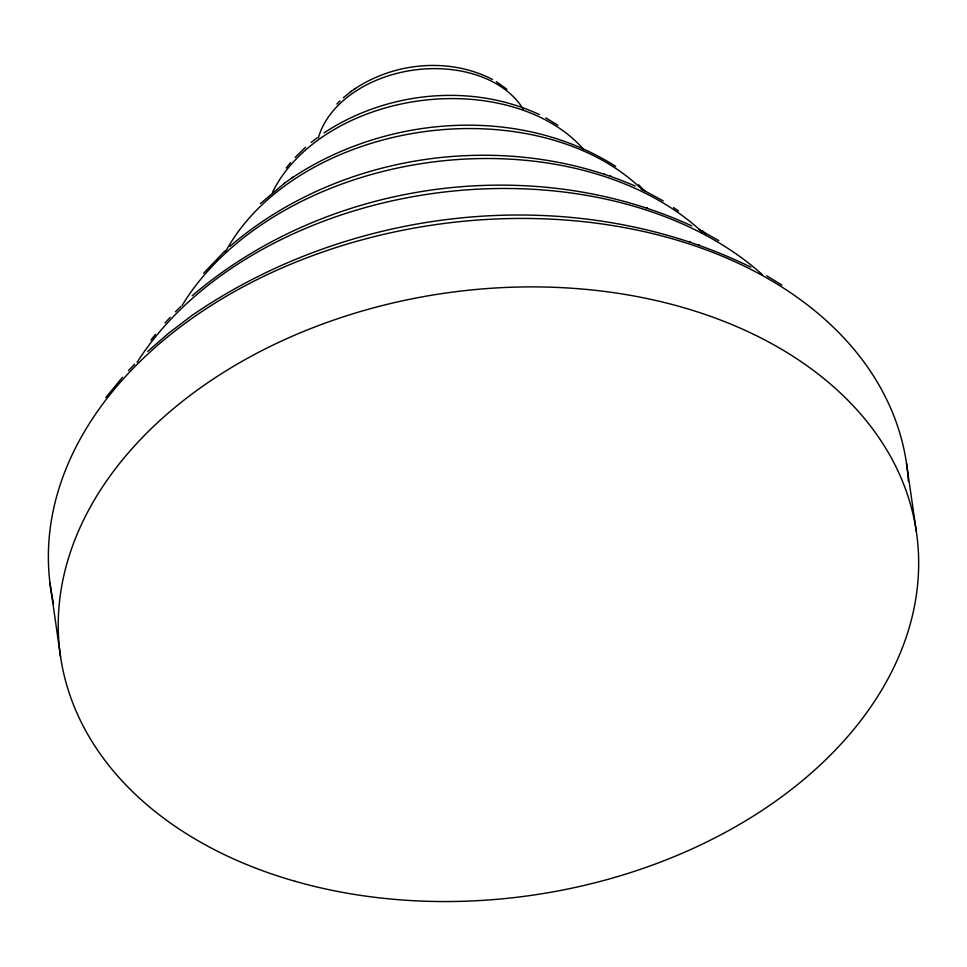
<?xml version="1.0" encoding="UTF-8"?>
<svg xmlns="http://www.w3.org/2000/svg" width="967" height="967" viewBox="0 0 967 967"><rect width="100%" height="100%" fill="white"/><g stroke="black" fill="none" stroke-linecap="round" stroke-linejoin="round"><path stroke-width="1.45" d="M105.85 397.485L122.483 377.239M150.937 340.118L155.469 334.316M286.208 168.016L290.523 162.613M203.626 273.262L225.226 250.61M165.067 322.918L170.144 317.333M128.466 370.663L134.643 364.172M336.879 104.025L339.985 100.846M295.189 157.355L305.524 147.262M175.402 311.821L180.829 306.394M260.401 203.614L284.479 183.234M147.637 351.48L168.609 333.228L191.248 315.991M229.977 246.283C339.018 152.713 503.71 128.829 635.174 186.063M192.203 295.781C326.773 180.72 530.919 151.855 691.84 225.94M343.285 97.764L351.263 91.345M311.156 142.475L317.079 137.858M354.333 89.169C394.282 62.311 449.425 57.077 492.541 79.512M292.264 177.698C386.184 115.424 518.88 104.666 615.725 166.409M350.477 91.913L355.07 88.638M283.694 183.79L292.989 177.166M192.01 315.447C352.399 204.968 574.483 180.817 750.851 267.158M324.03 132.902C386.486 91.66 471.026 82.715 539.368 114.577M609.899 175.849L610.806 176.163M603.601 173.673L604.46 173.975M646.536 207.591L647.407 207.893M689.483 241.508L690.353 241.823M698.525 244.639L699.419 244.953M641.012 188.819L663.205 200.906M698.79 229.421L718.807 240.638M545.811 117.889L557.886 125.239M766.734 275.813L781.916 285.06M496.385 81.724L506.805 89.194M673.564 207.567L678.544 211.048M702.405 230.726L705.523 233.748M638.571 184.757L644.977 191.152M906.49 463.253L916.317 531.439M49.933 582.726L60.583 656.992M318.312 138.076A108.111 76.042 -8.2 0 1 413.344 70.132A108.111 76.042 -8.2 0 1 523.195 109.114M272.513 192.409A172.984 121.673 -8.2 0 1 418.699 100.906A172.984 121.673 -8.2 0 1 583.488 149.293M225.251 252.375A237.846 167.303 -8.2 0 1 420.162 132.237A237.846 167.303 -8.2 0 1 642.572 190.088M182.098 305.499A302.719 212.921 -8.2 0 1 427.426 162.722A302.719 212.921 -8.2 0 1 702.139 231.959M137.096 362.335A367.581 258.552 -8.2 0 1 762.238 274.507M53.523 603.589A432.442 304.182 -8.2 0 1 435.537 224.634A432.442 304.182 -8.2 0 1 908.364 480.889M294.959 881.251A432.442 304.182 -8.2 0 0 917.973 545.811A432.442 304.182 -8.2 0 0 252.423 355.59A432.442 304.182 -8.2 0 0 294.959 881.251"/></g></svg>
